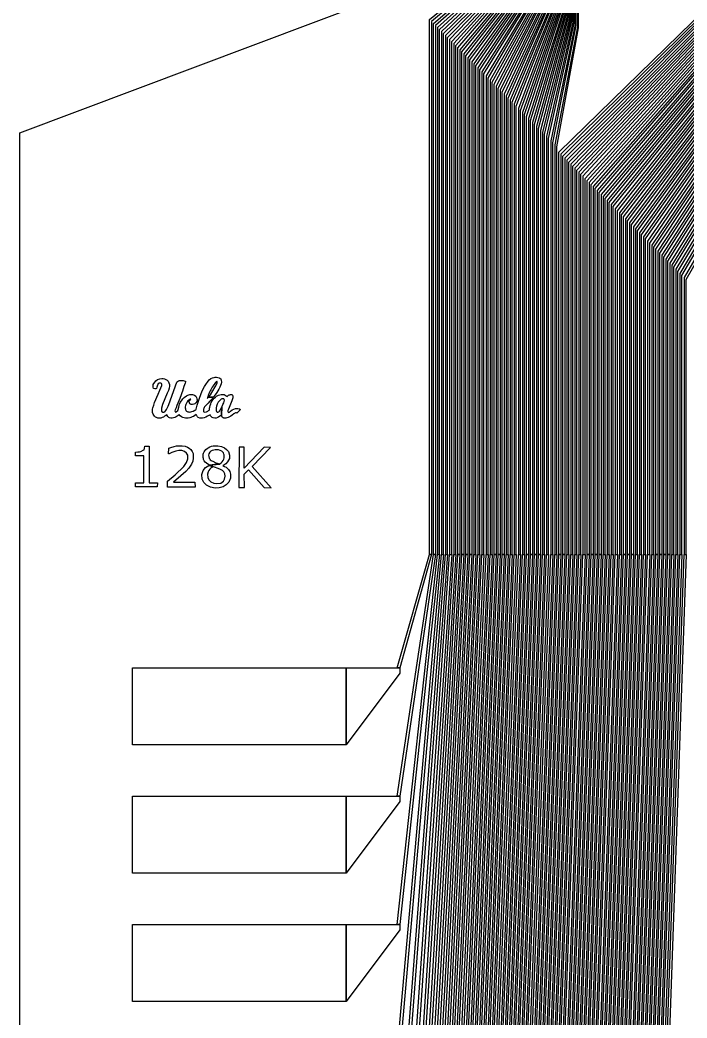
# Model space of a CAD drawing. Header units: inches. Extents: x 115980 to 170179, y 57000 to 74333.
# Drawn here: x 138780 to 139308, y 63305 to 64095 of the extents above; entities that cross this region are included whole.
import ezdxf

# ---------------------------------------------------------------- set-up
doc = ezdxf.new("R2010")
doc.units = ezdxf.units.IN
doc.header["$MEASUREMENT"] = 0
for name, color, linetype in [('metal', 221, 'Continuous'), ('nitride window', 40, 'Continuous'), ('profile', 140, 'Continuous')]:
    doc.layers.add(name, color=color, linetype=linetype)

msp = doc.modelspace()

# ---------------------------------------------------------------- linework, layer by layer
at = {"layer": 'metal'}
for points in [[(139105.89, 63671.68), (139104.29, 63671.68), (139104.29, 64095.08), (139165.69, 64145.08), (139166.59, 64145.08), (139166.59, 64144.18), (139105.89, 64093.48), (139105.89, 63671.68)], [(139109.09, 63671.68), (139107.49, 63671.68), (139107.49, 63997.31), (139107.49, 64091.88), (139167.49, 64143.28), (139167.49, 64145.08), (139168.39, 64145.08), (139168.39, 64142.38), (139109.09, 64090.28), (139109.09, 63671.68)], [(139170.19, 64145.08), (139169.29, 64145.08), (139169.29, 64141.48), (139110.69, 64088.68), (139110.69, 63671.68), (139112.29, 63671.68), (139112.29, 64087.08), (139170.19, 64140.58), (139170.19, 64145.08)], [(139171.99, 64145.08), (139171.09, 64145.08), (139171.09, 64139.68), (139113.89, 64085.48), (139113.89, 63671.68), (139115.49, 63671.68), (139115.49, 64083.88), (139171.99, 64138.78), (139171.99, 64145.08)], [(139173.79, 64145.08), (139172.89, 64145.08), (139172.89, 64137.88), (139117.09, 64082.28), (139117.09, 63671.68), (139118.69, 63671.68), (139118.69, 64080.68), (139173.79, 64136.98), (139173.79, 64145.08)], [(139175.59, 64145.08), (139174.69, 64145.08), (139174.69, 64136.08), (139120.29, 64079.08), (139120.29, 63671.68), (139121.89, 63671.68), (139121.89, 64077.48), (139175.59, 64135.18), (139175.59, 64145.08)], [(139177.39, 64145.08), (139176.49, 64145.08), (139176.49, 64134.28), (139123.49, 64075.88), (139123.49, 63671.68), (139125.09, 63671.68), (139125.09, 64074.28), (139177.39, 64133.38), (139177.39, 64145.08)], [(139128.29, 63671.68), (139126.69, 63671.68), (139126.69, 64072.68), (139178.29, 64132.48), (139178.29, 64145.08), (139179.19, 64145.08), (139179.19, 64131.58), (139128.29, 64071.08)], [(139131.49, 63671.68), (139129.89, 63671.68), (139129.89, 64069.48), (139180.09, 64130.68), (139180.09, 64145.08), (139180.99, 64145.08), (139180.99, 64129.78), (139131.49, 64067.88)], [(139134.69, 63671.68), (139133.09, 63671.68), (139133.09, 64066.28), (139181.89, 64128.88), (139181.89, 64145.08), (139182.79, 64145.08), (139182.79, 64127.98), (139134.69, 64064.68)], [(139137.89, 63671.68), (139136.29, 63671.68), (139136.29, 63997.49), (139136.29, 64063.08), (139183.69, 64127.08), (139183.69, 64145.08), (139184.59, 64145.08), (139184.59, 64126.18), (139137.89, 64061.48), (139137.89, 63671.68)], [(139186.39, 64145.08), (139185.49, 64145.08), (139185.49, 64125.28), (139139.49, 64059.88), (139139.49, 63671.68), (139141.09, 63671.68), (139141.09, 64058.28), (139186.39, 64124.38), (139186.39, 64145.08)], [(139188.19, 64145.08), (139187.29, 64145.08), (139187.29, 64123.48), (139142.69, 64056.68), (139142.69, 63671.68), (139144.29, 63671.68), (139144.29, 64055.08), (139188.19, 64122.58), (139188.19, 64145.08)], [(139189.99, 64145.08), (139189.09, 64145.08), (139189.09, 64121.68), (139145.89, 64053.48), (139145.89, 63671.68), (139147.49, 63671.68), (139147.49, 64051.88), (139189.99, 64120.78), (139189.99, 64145.08)], [(139191.79, 64145.08), (139190.89, 64145.08), (139190.89, 64119.88), (139149.09, 64050.28), (139149.09, 63671.68), (139150.69, 63671.68), (139150.69, 64048.68), (139191.79, 64118.98), (139191.79, 64145.08)], [(139193.59, 64145.08), (139192.69, 64145.08), (139192.69, 64118.08), (139152.29, 64047.08), (139152.29, 63671.68), (139153.89, 63671.68), (139153.89, 64045.48), (139193.59, 64117.18), (139193.59, 64145.08)], [(139157.09, 63671.68), (139155.49, 63671.68), (139155.49, 64043.88), (139194.49, 64116.28), (139194.49, 64145.08), (139195.39, 64145.08), (139195.39, 64115.38), (139157.09, 64042.28)], [(139160.29, 63671.68), (139158.69, 63671.68), (139158.69, 64040.68), (139196.29, 64114.48), (139196.29, 64145.08), (139197.19, 64145.08), (139197.19, 64113.58), (139160.29, 64039.08)], [(139163.49, 63671.68), (139161.89, 63671.68), (139161.89, 63995.31), (139161.89, 64037.48), (139198.09, 64112.68), (139198.09, 64145.08), (139198.99, 64145.08), (139198.99, 64111.78), (139163.49, 64035.88), (139163.49, 63671.68)], [(139200.79, 64145.08), (139199.89, 64145.08), (139199.89, 64110.88), (139165.09, 64034.28), (139165.09, 63671.68), (139166.69, 63671.68), (139166.69, 64032.68), (139200.79, 64109.98), (139200.79, 64145.08)], [(139202.59, 64145.08), (139201.69, 64145.08), (139201.69, 64109.08), (139168.29, 64031.08), (139168.29, 63671.68), (139169.89, 63671.68), (139169.89, 64029.48), (139202.59, 64108.18), (139202.59, 64145.08)], [(139204.39, 64145.08), (139203.49, 64145.08), (139203.49, 64107.28), (139171.49, 64027.88), (139171.49, 63671.68), (139173.09, 63671.68), (139173.09, 64026.28), (139204.39, 64106.38), (139204.39, 64145.08)], [(139206.19, 64145.08), (139205.29, 64145.08), (139205.29, 64105.48), (139174.69, 64024.68), (139174.69, 63671.68), (139176.29, 63671.68), (139176.29, 64023.08), (139206.19, 64104.58), (139206.19, 64145.08)], [(139207.99, 64145.08), (139207.09, 64145.08), (139207.09, 64103.68), (139177.89, 64021.48), (139177.89, 63671.68), (139179.49, 63671.68), (139179.49, 64019.88), (139207.99, 64102.78), (139207.99, 64145.08)], [(139182.69, 63671.68), (139181.09, 63671.68), (139181.09, 64018.28), (139208.89, 64101.88), (139208.89, 64145.08), (139209.79, 64145.08), (139209.79, 64100.98), (139182.69, 64016.68)], [(139185.89, 63671.68), (139184.29, 63671.68), (139184.29, 64015.08), (139210.69, 64100.08), (139210.69, 64145.08), (139211.59, 64145.08), (139211.59, 64099.18), (139185.89, 64013.48)], [(139189.09, 63671.68), (139187.49, 63671.68), (139187.49, 64011.88), (139212.49, 64098.28), (139212.49, 64145.08), (139213.39, 64145.08), (139213.39, 64097.38), (139189.09, 64010.28)], [(139192.29, 63671.68), (139190.69, 63671.68), (139190.69, 63994.56), (139190.69, 64008.68), (139214.29, 64096.48), (139214.29, 64145.08), (139215.19, 64145.08), (139215.19, 64095.58), (139192.29, 64007.08), (139192.29, 63671.68)], [(139216.99, 64145.08), (139216.09, 64145.08), (139216.09, 64094.68), (139193.89, 64005.48), (139193.89, 63671.68), (139195.49, 63671.68), (139195.49, 64003.88), (139216.99, 64093.78), (139216.99, 64145.08)], [(139218.79, 64145.08), (139217.89, 64145.08), (139217.89, 64092.88), (139197.09, 64002.28), (139197.09, 63671.68), (139198.69, 63671.68), (139198.69, 64000.68), (139218.79, 64091.98), (139218.79, 64145.08)], [(139220.59, 64145.08), (139219.69, 64145.08), (139219.69, 64091.08), (139200.29, 63999.08), (139200.29, 63671.68), (139201.89, 63671.68), (139201.89, 63997.48), (139220.59, 64090.18), (139220.59, 64145.08)], [(139222.39, 64145.08), (139221.49, 64145.08), (139221.49, 64089.28), (139203.49, 63995.88), (139203.49, 63671.68), (139205.09, 63671.68), (139205.09, 63994.28), (139222.39, 64088.38), (139222.39, 64145.08)], [(139208.29, 63671.68), (139206.69, 63671.68), (139206.69, 63990.08), (139365.69, 64145.08), (139366.59, 64145.08), (139366.59, 64144.18), (139208.29, 63988.48), (139208.29, 63671.68)], [(139211.49, 63671.68), (139209.89, 63671.68), (139209.89, 63892.31), (139209.89, 63986.88), (139367.49, 64143.28), (139367.49, 64145.08), (139368.39, 64145.08), (139368.39, 64142.38), (139211.49, 63985.28), (139211.49, 63671.68)], [(139370.19, 64145.08), (139369.29, 64145.08), (139369.29, 64141.48), (139213.09, 63983.68), (139213.09, 63671.68), (139214.69, 63671.68), (139214.69, 63982.08), (139370.19, 64140.58), (139370.19, 64145.08)], [(139371.99, 64145.08), (139371.09, 64145.08), (139371.09, 64139.68), (139216.29, 63980.48), (139216.29, 63671.68), (139217.89, 63671.68), (139217.89, 63978.88), (139371.99, 64138.78), (139371.99, 64145.08)], [(139373.79, 64145.08), (139372.89, 64145.08), (139372.89, 64137.88), (139219.49, 63977.28), (139219.49, 63671.68), (139221.09, 63671.68), (139221.09, 63975.68), (139373.79, 64136.98), (139373.79, 64145.08)], [(139375.59, 64145.08), (139374.69, 64145.08), (139374.69, 64136.08), (139222.69, 63974.08), (139222.69, 63671.68), (139224.29, 63671.68), (139224.29, 63972.48), (139375.59, 64135.18), (139375.59, 64145.08)], [(139377.39, 64145.08), (139376.49, 64145.08), (139376.49, 64134.28), (139225.89, 63970.88), (139225.89, 63671.68), (139227.49, 63671.68), (139227.49, 63969.28), (139377.39, 64133.38), (139377.39, 64145.08)], [(139230.69, 63671.68), (139229.09, 63671.68), (139229.09, 63967.68), (139378.29, 64132.48), (139378.29, 64145.08), (139379.19, 64145.08), (139379.19, 64131.58), (139230.69, 63966.08)], [(139233.89, 63671.68), (139232.29, 63671.68), (139232.29, 63964.48), (139380.09, 64130.68), (139380.09, 64145.08), (139380.99, 64145.08), (139380.99, 64129.78), (139233.89, 63962.88)], [(139237.09, 63671.68), (139235.49, 63671.68), (139235.49, 63961.28), (139381.89, 64128.88), (139381.89, 64145.08), (139382.79, 64145.08), (139382.79, 64127.98), (139237.09, 63959.68)], [(139240.29, 63671.68), (139238.69, 63671.68), (139238.69, 63892.49), (139238.69, 63958.08), (139383.69, 64127.08), (139383.69, 64145.08), (139384.59, 64145.08), (139384.59, 64126.18), (139240.29, 63956.48), (139240.29, 63671.68)], [(139386.39, 64145.08), (139385.49, 64145.08), (139385.49, 64125.28), (139241.89, 63954.88), (139241.89, 63671.68), (139243.49, 63671.68), (139243.49, 63953.28), (139386.39, 64124.38), (139386.39, 64145.08)], [(139388.19, 64145.08), (139387.29, 64145.08), (139387.29, 64123.48), (139245.09, 63951.68), (139245.09, 63671.68), (139246.69, 63671.68), (139246.69, 63950.08), (139388.19, 64122.58), (139388.19, 64145.08)], [(139389.99, 64145.08), (139389.09, 64145.08), (139389.09, 64121.68), (139248.29, 63948.48), (139248.29, 63671.68), (139249.89, 63671.68), (139249.89, 63946.88), (139389.99, 64120.78), (139389.99, 64145.08)], [(139391.79, 64145.08), (139390.89, 64145.08), (139390.89, 64119.88), (139251.49, 63945.28), (139251.49, 63671.68), (139253.09, 63671.68), (139253.09, 63943.68), (139391.79, 64118.98), (139391.79, 64145.08)], [(139393.59, 64145.08), (139392.69, 64145.08), (139392.69, 64118.08), (139254.69, 63942.08), (139254.69, 63671.68), (139256.29, 63671.68), (139256.29, 63940.48), (139393.59, 64117.18), (139393.59, 64145.08)], [(139259.49, 63671.68), (139257.89, 63671.68), (139257.89, 63938.88), (139394.49, 64116.28), (139394.49, 64145.08), (139395.39, 64145.08), (139395.39, 64115.38), (139259.49, 63937.28)], [(139262.69, 63671.68), (139261.09, 63671.68), (139261.09, 63935.68), (139396.29, 64114.48), (139396.29, 64145.08), (139397.19, 64145.08), (139397.19, 64113.58), (139262.69, 63934.08)], [(139265.89, 63671.68), (139264.29, 63671.68), (139264.29, 63890.31), (139264.29, 63932.48), (139398.09, 64112.68), (139398.09, 64145.08), (139398.99, 64145.08), (139398.99, 64111.78), (139265.89, 63930.88), (139265.89, 63671.68)], [(139400.79, 64145.08), (139399.89, 64145.08), (139399.89, 64110.88), (139267.49, 63929.28), (139267.49, 63671.68), (139269.09, 63671.68), (139269.09, 63927.68), (139400.79, 64109.98), (139400.79, 64145.08)], [(139402.59, 64145.08), (139401.69, 64145.08), (139401.69, 64109.08), (139270.69, 63926.08), (139270.69, 63671.68), (139272.29, 63671.68), (139272.29, 63924.48), (139402.59, 64108.18), (139402.59, 64145.08)], [(139404.39, 64145.08), (139403.49, 64145.08), (139403.49, 64107.28), (139273.89, 63922.88), (139273.89, 63671.68), (139275.49, 63671.68), (139275.49, 63921.28), (139404.39, 64106.38), (139404.39, 64145.08)], [(139406.19, 64145.08), (139405.29, 64145.08), (139405.29, 64105.48), (139277.09, 63919.68), (139277.09, 63671.68), (139278.69, 63671.68), (139278.69, 63918.08), (139406.19, 64104.58), (139406.19, 64145.08)], [(139407.99, 64145.08), (139407.09, 64145.08), (139407.09, 64103.68), (139280.29, 63916.48), (139280.29, 63671.68), (139281.89, 63671.68), (139281.89, 63914.88), (139407.99, 64102.78), (139407.99, 64145.08)], [(139285.09, 63671.68), (139283.49, 63671.68), (139283.49, 63913.28), (139408.89, 64101.88), (139408.89, 64145.08), (139409.79, 64145.08), (139409.79, 64100.98), (139285.09, 63911.68)], [(139288.29, 63671.68), (139286.69, 63671.68), (139286.69, 63910.08), (139410.69, 64100.08), (139410.69, 64145.08), (139411.59, 64145.08), (139411.59, 64099.18), (139288.29, 63908.48)], [(139291.49, 63671.68), (139289.89, 63671.68), (139289.89, 63906.88), (139412.49, 64098.28), (139412.49, 64145.08), (139413.39, 64145.08), (139413.39, 64097.38), (139291.49, 63905.28)], [(139294.69, 63671.68), (139293.09, 63671.68), (139293.09, 63889.56), (139293.09, 63903.68), (139414.29, 64096.48), (139414.29, 64145.08), (139415.19, 64145.08), (139415.19, 64095.58), (139294.69, 63902.08), (139294.69, 63671.68)], [(139416.99, 64145.08), (139416.09, 64145.08), (139416.09, 64094.68), (139296.29, 63900.48), (139296.29, 63671.68), (139297.89, 63671.68), (139297.89, 63898.88), (139416.99, 64093.78), (139416.99, 64145.08)], [(139418.79, 64145.08), (139417.89, 64145.08), (139417.89, 64092.88), (139299.49, 63897.28), (139299.49, 63671.68), (139301.09, 63671.68), (139301.09, 63895.68), (139418.79, 64091.98), (139418.79, 64145.08)], [(139420.59, 64145.08), (139419.69, 64145.08), (139419.69, 64091.08), (139302.69, 63894.08), (139302.69, 63671.68), (139304.29, 63671.68), (139304.29, 63892.48), (139420.59, 64090.18), (139420.59, 64145.08)], [(139422.39, 64145.08), (139421.49, 64145.08), (139421.49, 64089.28), (139305.89, 63890.88), (139305.89, 63671.68), (139307.49, 63671.68), (139307.49, 63889.28), (139422.39, 64088.38), (139422.39, 64145.08)], [(138886.73, 63802.72), (138885.89, 63803.04), (138885.44, 63804.14), (138885.57, 63806.14), (138887.51, 63809.17), (138889.06, 63810.07), (138890.8, 63810.72), (138892.35, 63810.98), (138893.38, 63810.91), (138894.42, 63810.72), (138895.65, 63810.2), (138896.61, 63809.56), (138897.26, 63808.78), (138897.97, 63807.36), (138898.42, 63806.07), (138898.49, 63804.85), (138898.29, 63803.3), (138897.52, 63801.49), (138896.68, 63799.23), (138893, 63790.26), (138892.16, 63787.48), (138892.03, 63786.13), (138892.22, 63784.97), (138893.06, 63784.32), (138894.03, 63784.26), (138894.74, 63784.64), (138895.58, 63785.55), (138896.1, 63786.39), (138896.61, 63787.42), (138897.32, 63788.97), (138897.84, 63790.32), (138904.3, 63807.94), (138904.88, 63808.59), (138905.59, 63809.11), (138906.37, 63809.24), (138908.11, 63809.36), (138909.27, 63809.24), (138909.92, 63809.17), (138911.08, 63808.72), (138911.21, 63808.2), (138910.89, 63807.23), (138909.85, 63804.46), (138908.63, 63800.91), (138908.24, 63799.55), (138907.59, 63797.94), (138906.5, 63795.03), (138904.36, 63789.61), (138903.59, 63787.74), (138902.94, 63786.19), (138902.75, 63785.22), (138903.07, 63784.32), (138903.78, 63784.51), (138905.01, 63785.55), (138905.33, 63786.32), (138905.74, 63788.17), (138906.1, 63789.55), (138906.33, 63790.45), (138906.97, 63791.86), (138907.82, 63793.34), (138908.89, 63794.82), (138909.94, 63795.87), (138911.79, 63797.18), (138912.99, 63797.74), (138914.45, 63798.12), (138915.52, 63798.2), (138916.52, 63798.2), (138917.31, 63798.05), (138918.31, 63797.66), (138919.18, 63796.92), (138919.82, 63795.95), (138920.16, 63794.77), (138920.26, 63793.93), (138920.1, 63792.78), (138919.34, 63791.52), (138918.59, 63790.89), (138917.77, 63790.48), (138916.65, 63790.32), (138915.65, 63790.42), (138915.01, 63790.6), (138914.63, 63790.96), (138914.27, 63791.63), (138914.04, 63792.5), (138914.32, 63793.37), (138914.7, 63793.78), (138915.19, 63794.16), (138915.27, 63794.54), (138914.81, 63794.62), (138914.22, 63794.34), (138913.64, 63793.86), (138913.04, 63793.1), (138912.52, 63792.39), (138911.93, 63791.31), (138911.48, 63790.35), (138911.11, 63789.5), (138910.93, 63788.5), (138910.96, 63787.62), (138911.01, 63786.92), (138911.09, 63786.3), (138911.24, 63785.83), (138911.46, 63785.44), (138911.86, 63784.99), (138912.36, 63784.65), (138912.99, 63784.44), (138913.72, 63784.38), (138914.42, 63784.35), (138916.18, 63784.73), (138917.06, 63785.09), (138918.39, 63785.81), (138919.16, 63786.19), (138919.42, 63786.64), (138920.35, 63789.88), (138922.21, 63795.38), (138924.35, 63801.06), (138926.12, 63804.51), (138927.09, 63806.06), (138928.97, 63808.9), (138929.9, 63809.89), (138931.16, 63810.84), (138932.51, 63811.44), (138933.76, 63811.8), (138934.67, 63811.88), (138935.69, 63811.88), (138936.66, 63811.75), (138937.64, 63811.44), (138938.34, 63811.06), (138939, 63810.53), (138939.41, 63809.7), (138939.6, 63808.02), (138939.39, 63806.74), (138938.94, 63805.43), (138938.27, 63803.98), (138937.41, 63802.46), (138935.91, 63799.82), (138934.63, 63797.99), (138933.35, 63796.27), (138929.28, 63796.19), (138930.9, 63798.04), (138932.88, 63801.19), (138934.64, 63804.24), (138935.81, 63806.55), (138936.17, 63807.41), (138936.23, 63807.86), (138936.14, 63808.43), (138935.93, 63808.49), (138935.36, 63808.19), (138934.79, 63807.71), (138934.28, 63806.94), (138933.5, 63805.86), (138933.03, 63805.11), (138932.34, 63804.09), (138931.71, 63803.02), (138931.11, 63802), (138930.69, 63801.16), (138930.18, 63800.02), (138929.49, 63798.65), (138929.1, 63797.66), (138928.68, 63796.43), (138928.42, 63795.69), (138928.3, 63795.18), (138929.28, 63796.15), (138933.3, 63796.21), (138932.83, 63795.63), (138932.19, 63794.84), (138931.08, 63793.61), (138930.2, 63792.72), (138928.94, 63791.32), (138928.04, 63790.32), (138927.16, 63789.48), (138926.04, 63788.5), (138925.78, 63787.89), (138925.61, 63787.19), (138925.41, 63786.53), (138925.31, 63785.67), (138925.37, 63784.82), (138925.59, 63784.38), (138926.37, 63784.24), (138927.64, 63784.52), (138928.68, 63785.02), (138929.41, 63785.5), (138929.89, 63785.89), (138930.07, 63786.13), (138930.09, 63786.61), (138930.13, 63787.33), (138930.27, 63788.16), (138930.61, 63789.43), (138931.11, 63790.87), (138931.47, 63791.78), (138932.12, 63793.11), (138932.92, 63794.27), (138933.85, 63795.3), (138934.73, 63796.1), (138935.73, 63796.8), (138937.17, 63797.57), (138938.33, 63798), (138939.33, 63798.22), (138940.33, 63798.28), (138940.99, 63798.24), (138941.7, 63798.14), (138942.58, 63797.76), (138943.26, 63797.3), (138943.74, 63796.78), (138943.88, 63796.46), (138944.22, 63796.68), (138944.62, 63797.14), (138945.18, 63797.58), (138945.72, 63797.88), (138946.27, 63798.06), (138946.85, 63798.22), (138947.45, 63798.22), (138947.93, 63798.12), (138948.41, 63797.74), (138948.61, 63797.3), (138948.69, 63796.48), (138948.63, 63795.68), (138948.33, 63794.8), (138947.75, 63793.25), (138945.1, 63786.68), (138944.72, 63785.63), (138944.66, 63784.73), (138944.81, 63784.29), (138945.2, 63784.06), (138945.84, 63784.16), (138946.86, 63785.07), (138948.18, 63786.1), (138949.4, 63786.64), (138950.73, 63787.06), (138951.71, 63787.11), (138952.63, 63787.06), (138953.89, 63786.8), (138954.72, 63786.39), (138951.84, 63783.42), (138951.53, 63783.62), (138951.28, 63783.69), (138950.96, 63783.7), (138950.72, 63783.61), (138950.27, 63783.42), (138949.94, 63783.24), (138949.33, 63782.8), (138948.11, 63781.89), (138947, 63781.1), (138946.04, 63780.56), (138944.98, 63780.09), (138943.86, 63779.71), (138942.99, 63779.62), (138941.54, 63779.54), (138940.85, 63779.79), (138940.25, 63780.27), (138939.9, 63780.9), (138939.78, 63781.61), (138939.7, 63782.33), (138939.9, 63788.23), (138940.67, 63790.21), (138941.33, 63791.7), (138941.78, 63792.81), (138941.92, 63793.72), (138941.79, 63794.37), (138941.51, 63794.72), (138940.97, 63794.86), (138939.98, 63794.83), (138939.3, 63794.45), (138938.29, 63793.57), (138937.03, 63792.08), (138936.28, 63790.63), (138935.67, 63789.01), (138935.44, 63787.66), (138935.32, 63786.39), (138935.43, 63785.62), (138935.74, 63784.87), (138936.21, 63784.32), (138936.66, 63784.18), (138937.51, 63784.44), (138938.14, 63785.11), (138938.71, 63786.03), (138939.19, 63787), (138939.74, 63787.95), (138939.83, 63788.11), (138939.56, 63781.96), (138938.69, 63781.28), (138937.58, 63780.53), (138936.6, 63779.97), (138935.45, 63779.59), (138934.45, 63779.52), (138932.95, 63779.66), (138932.21, 63780.04), (138931.36, 63780.73), (138930.91, 63781.47), (138930.71, 63782.23), (138930.15, 63781.83), (138928.65, 63780.98), (138927.26, 63780.33), (138925.94, 63779.86), (138924.51, 63779.57), (138923.5, 63779.48), (138922.34, 63779.59), (138921.26, 63779.95), (138920.65, 63780.51), (138920.22, 63781.05), (138919.85, 63781.6), (138919.5, 63782.32), (138918.49, 63781.57), (138917.45, 63780.92), (138916.39, 63780.44), (138915.39, 63780.06), (138914.47, 63779.72), (138913.25, 63779.54), (138912.16, 63779.45), (138911.17, 63779.45), (138909.98, 63779.68), (138909.05, 63780.01), (138907.94, 63780.56), (138906.99, 63781.35), (138906.11, 63782.27), (138905.3, 63781.64), (138904.48, 63781.1), (138903.65, 63780.6), (138902.59, 63780.06), (138901.64, 63779.77), (138900.63, 63779.6), (138899.55, 63779.6), (138898.52, 63779.75), (138897.79, 63780.11), (138897.04, 63780.86), (138896.27, 63782.21), (138895.48, 63781.61), (138894.6, 63781.02), (138893.57, 63780.38), (138892.61, 63779.97), (138891.61, 63779.6), (138890.29, 63779.47), (138889.08, 63779.51), (138888.06, 63779.92), (138887.26, 63780.38), (138886.55, 63781.11), (138885.92, 63781.86), (138885.46, 63782.61), (138885.01, 63783.86), (138884.96, 63785.06), (138885.08, 63786.59), (138885.33, 63787.8), (138885.97, 63789.78), (138886.67, 63791.93), (138887.61, 63794.33), (138888.36, 63796.11), (138889.46, 63798.53), (138890.81, 63801.64), (138891.56, 63803.62), (138892.24, 63805.47), (138892.29, 63806.47), (138891.99, 63806.91), (138891.56, 63807.18), (138890.94, 63807.27), (138890.28, 63807.29), (138889.51, 63806.84), (138889.09, 63806.06), (138888.66, 63804.94), (138888.41, 63803.99), (138888.04, 63803.05), (138887.54, 63802.71), (138887.11, 63802.66)], [(138871.54, 63752.64), (138873.34, 63752.73), (138874.6, 63752.91), (138875.69, 63753.18), (138877.67, 63754.09), (138878.31, 63754.54), (138878.76, 63755.71), (138879.03, 63757.24), (138882.37, 63757.24), (138882.37, 63728.37), (138888.87, 63728.37), (138888.78, 63725.04), (138871.54, 63725.04), (138871.54, 63728.28), (138878.22, 63728.37), (138878.22, 63749.76), (138871.54, 63749.76)], [(138897.75, 63751.22), (138897.79, 63755.66), (138899.5, 63756.4), (138902.2, 63757.15), (138904.08, 63757.57), (138906.38, 63757.72), (138908.55, 63757.61), (138910.92, 63757.25), (138912.59, 63756.62), (138913.9, 63755.77), (138915.22, 63754.7), (138916.28, 63753.25), (138917.06, 63751.51), (138917.24, 63749.81), (138917.28, 63747.86), (138916.89, 63745.38), (138915.82, 63743.07), (138913.79, 63739.97), (138911.4, 63737.42), (138907.33, 63733.75), (138901.6, 63728.78), (138918.54, 63728.72), (138918.72, 63725), (138896.97, 63725), (138896.97, 63729.52), (138902.92, 63734.61), (138909.67, 63741.13), (138911.85, 63744.39), (138912.99, 63747.19), (138912.88, 63750.22), (138911.96, 63751.77), (138910.36, 63753.25), (138908.13, 63753.83), (138905.73, 63753.83), (138903.44, 63753.43), (138900.23, 63752.34), (138898.17, 63751.31), (138898.04, 63751.2)], [(138935.63, 63757.61), (138936.68, 63757.55), (138939.5, 63757.03), (138942.08, 63755.97), (138943.67, 63754.74), (138945.08, 63753.04), (138945.96, 63750.22), (138945.84, 63747.58), (138944.43, 63744.83), (138942.96, 63743.36), (138941.5, 63742.42), (138940.67, 63742.01), (138941.9, 63741.38), (138943.22, 63740.66), (138945.21, 63738.98), (138946.22, 63737.26), (138946.87, 63735.07), (138946.75, 63731.94), (138945.51, 63728.86), (138943.41, 63726.67), (138940.83, 63725.22), (138937.7, 63724.28), (138934.49, 63724.21), (138930.83, 63724.92), (138927.7, 63726.41), (138925.72, 63728.5), (138924.31, 63731.18), (138924.01, 63734.98), (138925.09, 63738.19), (138926.95, 63740.39), (138929.57, 63741.96), (138930.09, 63742.14), (138932.82, 63741.11), (138931.39, 63740.2), (138930.28, 63739.1), (138929.55, 63738.07), (138929.08, 63736.94), (138928.58, 63735.29), (138928.71, 63732.61), (138929.61, 63730.68), (138931.23, 63729.12), (138933.46, 63727.97), (138935.87, 63727.79), (138939.12, 63728.16), (138941.1, 63729.54), (138942.07, 63731.28), (138942.43, 63733.63), (138942.37, 63735.49), (138941.41, 63737), (138940.5, 63737.96), (138938.7, 63738.86), (138936.86, 63739.64), (138934.11, 63740.65), (138932.8, 63741.15), (138930.07, 63742.27), (138938.07, 63743.15), (138939.23, 63744.02), (138940.03, 63744.83), (138940.85, 63745.88), (138941.37, 63747), (138941.65, 63748.14), (138941.77, 63749.48), (138941.67, 63750.55), (138941.54, 63751.14), (138941.13, 63751.99), (138940.63, 63752.65), (138939.77, 63753.36), (138938.68, 63753.99), (138937.26, 63754.39), (138935.93, 63754.54), (138934.53, 63754.53), (138933.45, 63754.3), (138932.31, 63753.99), (138931.23, 63753.36), (138930.29, 63752.48), (138929.64, 63751.37), (138929.44, 63750.31), (138929.46, 63749.06), (138929.81, 63747.92), (138930.31, 63747.2), (138930.77, 63746.64), (138931.52, 63746.05), (138931.96, 63745.75), (138932.62, 63745.36), (138935.18, 63744.22), (138937.97, 63743.23), (138929.99, 63742.32), (138928.78, 63743.01), (138927.72, 63743.81), (138926.65, 63744.79), (138925.97, 63745.7), (138925.47, 63746.66), (138925.23, 63747.59), (138925.1, 63748.35), (138925.02, 63749.6), (138925.2, 63751.03), (138925.41, 63751.9), (138925.91, 63752.91), (138926.34, 63753.7), (138927.26, 63754.73), (138928.2, 63755.53), (138928.93, 63756.09), (138930.26, 63756.78), (138931.61, 63757.28), (138932.98, 63757.55), (138933.69, 63757.59), (138934.63, 63757.62)], [(138957.68, 63756.56), (138953.48, 63756.62), (138953.42, 63724.65), (138957.84, 63724.65), (138957.53, 63735.23), (138961, 63738.7), (138973.48, 63724.65), (138979.01, 63724.49), (138964, 63741.38), (138978.54, 63756.38), (138973.48, 63756.54), (138957.68, 63739.8)], [(139171.49, 63671.68), (139173.09, 63671.68), (139080.75, 61448.33), (139078.63, 61448.33)], [(139080.75, 61549.93), (139078.63, 61549.93), (139168.29, 63671.68), (139169.89, 63671.68)], [(139165.09, 63671.68), (139166.69, 63671.68), (139080.75, 61651.54), (139078.63, 61651.54)], [(139080.75, 61753.14), (139078.63, 61753.14), (139161.89, 63671.68), (139163.49, 63671.68)], [(139080.75, 61854.75), (139078.63, 61854.75), (139158.69, 63671.68), (139160.29, 63671.68)], [(139155.49, 63671.68), (139157.09, 63671.68), (139080.75, 61956.35), (139078.63, 61956.35)], [(139174.69, 63671.68), (139176.29, 63671.68), (139080.75, 61346.73), (139078.63, 61346.73)], [(139177.89, 63671.68), (139179.49, 63671.68), (139080.75, 61245.12), (139078.63, 61245.12)], [(139203.49, 63671.68), (139205.09, 63671.68), (139080.75, 60432.29), (139078.63, 60432.29)], [(139200.29, 63671.68), (139201.89, 63671.68), (139080.75, 60533.89), (139078.63, 60533.89)], [(139181.09, 63671.68), (139182.69, 63671.68), (139080.75, 61143.52), (139078.63, 61143.52)], [(139080.75, 61041.91), (139078.63, 61041.91), (139184.29, 63671.68), (139185.89, 63671.68)], [(139080.75, 60940.31), (139078.63, 60940.31), (139187.49, 63671.68), (139189.09, 63671.68)], [(139190.69, 63671.68), (139192.29, 63671.68), (139080.75, 60838.71), (139078.63, 60838.71)], [(139080.75, 60737.1), (139078.63, 60737.1), (139193.89, 63671.68), (139195.49, 63671.68)], [(139197.09, 63671.68), (139198.69, 63671.68), (139080.75, 60635.5), (139078.63, 60635.5)], [(139145.89, 63671.68), (139147.49, 63671.68), (139080.75, 62261.16), (139078.63, 62261.16)], [(139080.75, 62362.77), (139078.63, 62362.77), (139142.69, 63671.68), (139144.29, 63671.68)], [(139139.49, 63671.68), (139141.09, 63671.68), (139080.75, 62464.37), (139078.63, 62464.37)], [(139080.75, 62565.97), (139078.63, 62565.97), (139136.29, 63671.68), (139137.89, 63671.68)], [(139080.75, 62667.58), (139078.63, 62667.58), (139133.09, 63671.68), (139134.69, 63671.68)], [(139129.89, 63671.68), (139131.49, 63671.68), (139080.75, 62769.18), (139078.63, 62769.18)], [(139149.09, 63671.68), (139150.69, 63671.68), (139080.75, 62159.56), (139078.63, 62159.56)], [(139152.29, 63671.68), (139153.89, 63671.68), (139080.75, 62057.95), (139078.63, 62057.95)], [(139126.69, 63671.68), (139128.29, 63671.68), (139080.75, 62870.79), (139078.63, 62870.79)], [(139123.49, 63671.68), (139125.09, 63671.68), (139080.75, 62972.39), (139078.63, 62972.39)], [(139104.29, 63671.68), (139105.89, 63671.68), (139080.75, 63582.01), (139078.63, 63582.01)], [(139080.75, 63480.41), (139078.63, 63480.41), (139107.49, 63671.68), (139109.09, 63671.68)], [(139080.75, 63378.81), (139078.63, 63378.81), (139110.69, 63671.68), (139112.29, 63671.68)], [(139113.89, 63671.68), (139115.49, 63671.68), (139080.75, 63277.2), (139078.63, 63277.2)], [(139080.75, 63175.6), (139078.63, 63175.6), (139117.09, 63671.68), (139118.69, 63671.68)], [(139120.29, 63671.68), (139121.89, 63671.68), (139080.75, 63073.99), (139078.63, 63073.99)], [(139273.89, 63671.68), (139275.49, 63671.68), (139080.75, 58197), (139078.63, 58197)], [(139080.75, 58298.61), (139078.63, 58298.61), (139270.69, 63671.68), (139272.29, 63671.68)], [(139267.49, 63671.68), (139269.09, 63671.68), (139080.75, 58400.21), (139078.63, 58400.21)], [(139080.75, 58501.81), (139078.63, 58501.81), (139264.29, 63671.68), (139265.89, 63671.68)], [(139080.75, 58603.42), (139078.63, 58603.42), (139261.09, 63671.68), (139262.69, 63671.68)], [(139257.89, 63671.68), (139259.49, 63671.68), (139080.75, 58705.02), (139078.63, 58705.02)], [(139277.09, 63671.68), (139278.69, 63671.68), (139080.75, 58095.4), (139078.63, 58095.4)], [(139280.29, 63671.68), (139281.89, 63671.68), (139080.75, 57993.79), (139078.63, 57993.79)], [(139305.89, 63671.68), (139307.49, 63671.68), (139080.75, 57180.96), (139078.63, 57180.96)], [(139302.69, 63671.68), (139304.29, 63671.68), (139080.75, 57282.57), (139078.63, 57282.57)], [(139283.49, 63671.68), (139285.09, 63671.68), (139080.75, 57892.19), (139078.63, 57892.19)], [(139080.75, 57790.59), (139078.63, 57790.59), (139286.69, 63671.68), (139288.29, 63671.68)], [(139080.75, 57688.98), (139078.63, 57688.98), (139289.89, 63671.68), (139291.49, 63671.68)], [(139293.09, 63671.68), (139294.69, 63671.68), (139080.75, 57587.38), (139078.63, 57587.38)], [(139080.75, 57485.77), (139078.63, 57485.77), (139296.29, 63671.68), (139297.89, 63671.68)], [(139299.49, 63671.68), (139301.09, 63671.68), (139080.75, 57384.17), (139078.63, 57384.17)], [(139248.29, 63671.68), (139249.89, 63671.68), (139080.75, 59009.83), (139078.63, 59009.83)], [(139080.75, 59111.44), (139078.63, 59111.44), (139245.09, 63671.68), (139246.69, 63671.68)], [(139241.89, 63671.68), (139243.49, 63671.68), (139080.75, 59213.04), (139078.63, 59213.04)], [(139080.75, 59314.65), (139078.63, 59314.65), (139238.69, 63671.68), (139240.29, 63671.68)], [(139080.75, 59416.25), (139078.63, 59416.25), (139235.49, 63671.68), (139237.09, 63671.68)], [(139232.29, 63671.68), (139233.89, 63671.68), (139080.75, 59517.85), (139078.63, 59517.85)], [(139251.49, 63671.68), (139253.09, 63671.68), (139080.75, 58908.23), (139078.63, 58908.23)], [(139254.69, 63671.68), (139256.29, 63671.68), (139080.75, 58806.63), (139078.63, 58806.63)], [(139229.09, 63671.68), (139230.69, 63671.68), (139080.75, 59619.46), (139078.63, 59619.46)], [(139225.89, 63671.68), (139227.49, 63671.68), (139080.75, 59721.06), (139078.63, 59721.06)], [(139206.69, 63671.68), (139208.29, 63671.68), (139080.75, 60330.69), (139078.63, 60330.69)], [(139080.75, 60229.08), (139078.63, 60229.08), (139209.89, 63671.68), (139211.49, 63671.68)], [(139080.75, 60127.48), (139078.63, 60127.48), (139213.09, 63671.68), (139214.69, 63671.68)], [(139216.29, 63671.68), (139217.89, 63671.68), (139080.75, 60025.87), (139078.63, 60025.87)], [(139080.75, 59924.27), (139078.63, 59924.27), (139219.49, 63671.68), (139221.09, 63671.68)], [(139222.69, 63671.68), (139224.29, 63671.68), (139080.75, 59822.67), (139078.63, 59822.67)], [(138869.08, 63582.01), (139038.42, 63582.01), (139038.42, 63521.05), (138869.08, 63521.05)], [(139038.42, 63521.05), (139038.42, 63582.01), (139080.75, 63582.01), (139080.75, 63577.78), (139038.42, 63521.05)], [(138869.08, 63480.41), (139038.42, 63480.41), (139038.42, 63419.45), (138869.08, 63419.45)], [(139038.42, 63419.45), (139038.42, 63480.41), (139080.75, 63480.41), (139080.75, 63476.18), (139038.42, 63419.45)], [(138869.08, 63378.81), (139038.42, 63378.81), (139038.42, 63317.84), (138869.08, 63317.84)], [(139038.42, 63317.84), (139038.42, 63378.81), (139080.75, 63378.81), (139080.75, 63374.57), (139038.42, 63317.84)]]:
    msp.add_lwpolyline(points, close=True, dxfattribs=at)
at = {"layer": 'nitride window'}
for points in [[(138869.08, 63582.01), (139038.42, 63582.01), (139038.42, 63521.05), (138869.08, 63521.05)], [(138869.08, 63480.41), (139038.42, 63480.41), (139038.42, 63419.45), (138869.08, 63419.45)], [(138869.08, 63378.81), (139038.42, 63378.81), (139038.42, 63317.84), (138869.08, 63317.84)]]:
    msp.add_lwpolyline(points, close=True, dxfattribs=at)
at = {"layer": 'profile'}
msp.add_lwpolyline([(138780, 64005.21), (139151.59, 64145.08), (139836.59, 64145.08), (139836.59, 63805.21), (139836.59, 57120), (139816.59, 57100), (138800, 57100), (138780, 57120)], close=True, dxfattribs=at)

doc.saveas('drawing.dxf')
